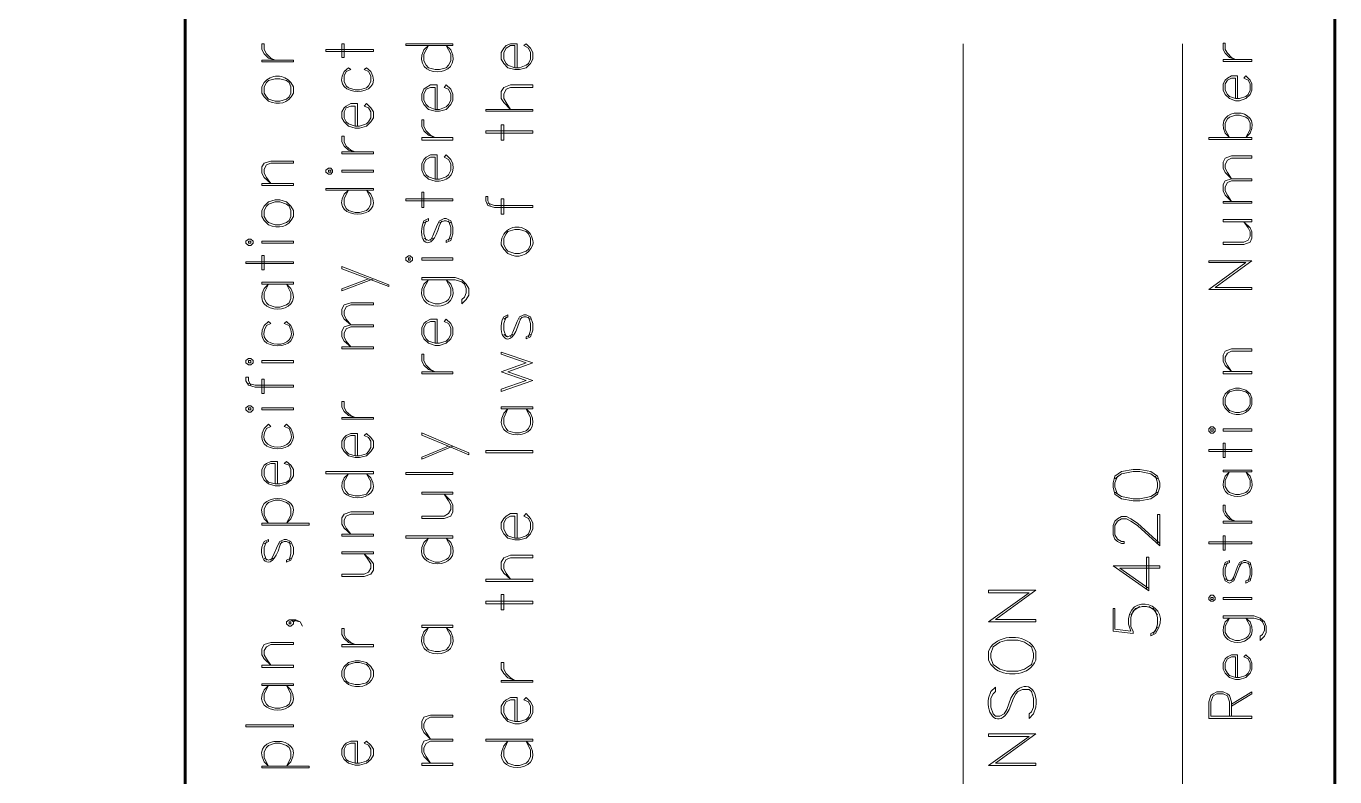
# Model space of a CAD drawing. Header units: inches. Extents: x 5 to 516, y -193 to 129.
# Drawn here: x 287.01 to 296.12, y 70.68 to 75.91 of the extents above; entities that cross this region are included whole.
import ezdxf

# ---------------------------------------------------------------- set-up
doc = ezdxf.new("R2010")
doc.units = ezdxf.units.IN
doc.header["$MEASUREMENT"] = 0
doc.layers.add('PDF2_Geometry', color=7, linetype='Continuous')

msp = doc.modelspace()

# ---------------------------------------------------------------- linework, layer by layer
at = {"layer": 'PDF2_Geometry', "lineweight": 60}
for points in [[(296.1186862, 5.4634085), (296.1186862, 95.4634157), (161.1186754, 95.4634157), (161.1186754, 5.4634085)], [(288.1186855, 95.4634157), (288.1186855, 5.4634085)]]:
    msp.add_lwpolyline(points, dxfattribs=at)
at = {"layer": 'PDF2_Geometry', "lineweight": 15}
for points in [[(288.6520188, 75.7834193), (288.6686855, 75.7834193), (288.6686855, 75.7434193), (288.6853522, 75.7134193), (288.7153522, 75.6834193), (288.7453522, 75.6700859), (288.6986855, 75.6834193), (288.6686855, 75.7134193), (288.6520188, 75.7434193)], [(289.225352, 75.7834152), (289.225352, 75.6867485), (289.2086854, 75.6867485), (289.2086854, 75.7834152)], [(289.9820192, 75.7834152), (289.6553525, 75.7834152), (289.6553525, 75.7700819), (289.9820192, 75.7700819)], [(295.3420196, 75.7867491), (295.3553529, 75.7867491), (295.3553529, 75.7434158), (295.3720196, 75.7167491), (295.3986862, 75.6867491), (295.4286862, 75.6734158), (295.3853529, 75.6867491), (295.3553529, 75.7167491), (295.3420196, 75.7434158)], [(288.8720184, 75.6700865), (288.6520184, 75.6700865), (288.6520184, 75.6567532), (288.8720184, 75.6567532)], [(289.4286856, 75.7434168), (289.0986856, 75.7434168), (289.0986856, 75.7300835), (289.4286856, 75.7300835)], [(295.5420197, 75.6734163), (295.3420197, 75.6734163), (295.3420197, 75.660083), (295.5420197, 75.660083)], [(288.6686852, 75.4400851), (288.6853519, 75.4134184), (288.6986852, 75.3967518), (288.7453519, 75.3834184), (288.7786853, 75.3834184), (288.8253519, 75.3967518), (288.8420186, 75.4134184), (288.8553519, 75.4400851), (288.8553519, 75.4834185), (288.8420186, 75.5134185), (288.8253519, 75.5267518), (288.7786853, 75.5400851), (288.7453519, 75.5400851), (288.6986852, 75.5267518), (288.6853519, 75.5134185), (288.6686852, 75.4834185)], [(290.5386852, 75.4967496), (290.5386852, 75.4800829), (290.3820185, 75.4800829), (290.3520185, 75.4667496), (290.3353518, 75.4334163), (290.3353518, 75.4034163), (290.3520185, 75.3734163), (290.3820185, 75.3267496), (290.3353518, 75.3734163), (290.3186852, 75.4034163), (290.3186852, 75.4500829), (290.3353518, 75.4800829), (290.3820185, 75.4967496)], [(290.5386853, 75.3267501), (290.2120186, 75.3267501), (290.2120186, 75.3134168), (290.5386853, 75.3134168)], [(289.7653519, 75.2534141), (289.7786852, 75.2534141), (289.7786852, 75.2067474), (289.7953519, 75.1767474), (289.8253519, 75.1467474), (289.8586852, 75.1300807), (289.8120186, 75.1467474), (289.7786852, 75.1767474), (289.7653519, 75.2067474)], [(290.3353519, 75.2200848), (290.3353519, 75.1134182), (290.3186852, 75.1134182), (290.3186852, 75.2200848)], [(289.2086858, 75.1400848), (289.2253525, 75.1400848), (289.2253525, 75.1000848), (289.2386858, 75.0700848), (289.2720191, 75.0434181), (289.3020191, 75.0300848), (289.2553525, 75.0434181), (289.2253525, 75.0700848), (289.2086858, 75.1000848)], [(289.982019, 75.1300848), (289.7653523, 75.1300848), (289.7653523, 75.1134182), (289.982019, 75.1134182)], [(290.5386853, 75.1767496), (290.2120186, 75.1767496), (290.2120186, 75.1600829), (290.5386853, 75.1600829)], [(295.5420195, 75.1300813), (295.2420195, 75.1300813), (295.2420195, 75.116748), (295.5420195, 75.116748)], [(288.8720184, 74.9667469), (288.8720184, 74.9534135), (288.7153517, 74.9534135), (288.6853517, 74.9400802), (288.668685, 74.9100802), (288.668685, 74.8834135), (288.6853517, 74.8534135), (288.7153517, 74.8100802), (288.668685, 74.8534135), (288.6520184, 74.8834135), (288.6520184, 74.9267469), (288.668685, 74.9534135), (288.7153517, 74.9667469)], [(289.4286854, 75.0300854), (289.2086854, 75.0300854), (289.2086854, 75.016752), (289.4286854, 75.016752)], [(295.5420191, 75.003419), (295.5420191, 74.9867523), (295.3986857, 74.9867523), (295.3720191, 74.973419), (295.3553524, 74.943419), (295.3553524, 74.9167523), (295.3720191, 74.8867523), (295.3986857, 74.8434189), (295.3553524, 74.8867523), (295.3420191, 74.9167523), (295.3420191, 74.9600856), (295.3553524, 74.9867523), (295.3986857, 75.003419)], [(289.0986856, 74.8900837), (289.1153523, 74.8767504), (289.1320189, 74.8767504), (289.1453523, 74.8900837), (289.1453523, 74.903417), (289.1320189, 74.9167504), (289.1153523, 74.9167504), (289.0986856, 74.903417)], [(289.1153524, 74.903417), (289.1153524, 74.8900837), (289.1320191, 74.8900837), (289.1320191, 74.903417)], [(289.4286854, 74.903417), (289.2086854, 74.903417), (289.2086854, 74.8900837), (289.4286854, 74.8900837)], [(288.8720184, 74.8100807), (288.6520184, 74.8100807), (288.6520184, 74.7967474), (288.8720184, 74.7967474)], [(289.4286856, 74.7767487), (289.0986856, 74.7767487), (289.0986856, 74.7634154), (289.4286856, 74.7634154)], [(295.5420191, 74.8434151), (295.5420191, 74.8300818), (295.3986857, 74.8300818), (295.3720191, 74.8167485), (295.3553524, 74.7867485), (295.3553524, 74.7600818), (295.3720191, 74.7300818), (295.3986857, 74.6867485), (295.3553524, 74.7300818), (295.3420191, 74.7600818), (295.3420191, 74.8034151), (295.3553524, 74.8300818), (295.3986857, 74.8434151)], [(288.6686852, 74.5800861), (288.6853519, 74.5534195), (288.6986852, 74.5400861), (288.7453519, 74.5234195), (288.7786853, 74.5234195), (288.8253519, 74.5400861), (288.8420186, 74.5534195), (288.8553519, 74.5800861), (288.8553519, 74.6234195), (288.8420186, 74.6534195), (288.8253519, 74.6667528), (288.7786853, 74.6834195), (288.7453519, 74.6834195), (288.6986852, 74.6667528), (288.6853519, 74.6534195), (288.6686852, 74.6234195)], [(289.9820192, 74.7034184), (289.6553525, 74.7034184), (289.6553525, 74.6900851), (289.9820192, 74.6900851)], [(289.7786856, 74.7500802), (289.7786856, 74.6434135), (289.7653523, 74.6434135), (289.7653523, 74.7500802)], [(290.3353519, 74.7034154), (290.3353519, 74.5967487), (290.3186852, 74.5967487), (290.3186852, 74.7034154)], [(295.5420197, 74.686749), (295.3420197, 74.686749), (295.3420197, 74.6734157), (295.5420197, 74.6734157)], [(290.335352, 74.3834173), (290.3520187, 74.3534173), (290.365352, 74.3400839), (290.4120187, 74.3234173), (290.4453521, 74.3234173), (290.4920187, 74.3400839), (290.5086854, 74.3534173), (290.5220187, 74.3834173), (290.5220187, 74.4300839), (290.5086854, 74.460084), (290.4920187, 74.4767506), (290.4453521, 74.490084), (290.4120187, 74.490084), (290.365352, 74.4767506), (290.3520187, 74.460084), (290.335352, 74.4300839)], [(295.5420197, 74.5600842), (295.3420197, 74.5600842), (295.3420197, 74.5434176), (295.5420197, 74.5434176)], [(295.485353, 74.5434205), (295.515353, 74.5034205), (295.5286864, 74.4734205), (295.5286864, 74.4434205), (295.515353, 74.4167539), (295.485353, 74.4034205), (295.3420197, 74.4034205), (295.3420197, 74.3867539), (295.485353, 74.3867539), (295.5286864, 74.4034205), (295.5420197, 74.4300872), (295.5420197, 74.4734205), (295.5286864, 74.5034205)], [(288.5420186, 74.3967501), (288.5586853, 74.3800834), (288.575352, 74.3800834), (288.5920186, 74.3967501), (288.5920186, 74.4100834), (288.575352, 74.4234167), (288.5586853, 74.4234167), (288.5420186, 74.4100834)], [(288.5586855, 74.4100834), (288.5586855, 74.3967501), (288.5753521, 74.3967501), (288.5753521, 74.4100834)], [(288.8720184, 74.4100834), (288.6520184, 74.4100834), (288.6520184, 74.3967501), (288.8720184, 74.3967501)], [(288.6686851, 74.3100842), (288.6686851, 74.2100842), (288.6520184, 74.2100842), (288.6520184, 74.3100842)], [(289.6553525, 74.2767482), (289.6720192, 74.2634148), (289.6853525, 74.2634148), (289.7020192, 74.2767482), (289.7020192, 74.2934148), (289.6853525, 74.3067482), (289.6720192, 74.3067482), (289.6553525, 74.2934148)], [(288.8720187, 74.2667525), (288.5420186, 74.2667525), (288.5420186, 74.2534192), (288.8720187, 74.2534192)], [(289.535352, 74.09342), (289.535352, 74.1067533), (289.4286854, 74.1467533), (289.2086854, 74.23342), (289.2086854, 74.2167533), (289.395352, 74.1467533)], [(289.6720185, 74.2934148), (289.6720185, 74.2767482), (289.6853519, 74.2767482), (289.6853519, 74.2934148)], [(289.982019, 74.2934148), (289.7653523, 74.2934148), (289.7653523, 74.2767482), (289.982019, 74.2767482)], [(288.8720184, 74.1234148), (288.6520184, 74.1234148), (288.6520184, 74.1100815), (288.8720184, 74.1100815)], [(290.0453523, 73.9734197), (290.0753523, 74.0034197), (290.092019, 74.0334197), (290.092019, 74.0800864), (290.0753523, 74.1100864), (290.0453523, 74.1400864), (289.9986857, 74.156753), (289.7653523, 74.156753), (289.7653523, 74.1400864), (289.9986857, 74.1400864), (290.0453523, 74.126753), (290.062019, 74.1100864), (290.0753523, 74.0800864), (290.0753523, 74.0500864), (290.062019, 74.0200864), (290.0453523, 74.0034197)], [(289.4286853, 73.9800828), (289.4286853, 73.9667495), (289.2720187, 73.9667495), (289.2386853, 73.9534162), (289.225352, 73.9234162), (289.225352, 73.8967495), (289.2386853, 73.8667495), (289.2720187, 73.8267495), (289.225352, 73.8667495), (289.2086853, 73.8967495), (289.2086853, 73.9367495), (289.225352, 73.9667495), (289.2720187, 73.9800828)], [(289.4286853, 73.8267489), (289.4286853, 73.8134156), (289.2720187, 73.8134156), (289.2386853, 73.8000823), (289.225352, 73.7700823), (289.225352, 73.7434156), (289.2386853, 73.7134156), (289.2720187, 73.6734156), (289.225352, 73.7134156), (289.2086853, 73.7434156), (289.2086853, 73.7834156), (289.225352, 73.8134156), (289.2720187, 73.8267489)], [(289.4286854, 73.6734161), (289.2086854, 73.6734161), (289.2086854, 73.6600828), (289.4286854, 73.6600828)], [(288.5420186, 73.5634167), (288.5586853, 73.5500833), (288.575352, 73.5500833), (288.5920186, 73.5634167), (288.5920186, 73.5800833), (288.575352, 73.5934167), (288.5586853, 73.5934167), (288.5420186, 73.5800833)], [(288.5586855, 73.5800833), (288.5586855, 73.5634167), (288.5753521, 73.5634167), (288.5753521, 73.5800833)], [(288.8720184, 73.5800833), (288.6520184, 73.5800833), (288.6520184, 73.5634167), (288.8720184, 73.5634167)], [(289.7653519, 73.6234159), (289.7786852, 73.6234159), (289.7786852, 73.5767492), (289.7953519, 73.5467492), (289.8253519, 73.5167492), (289.8586852, 73.5000825), (289.8120186, 73.5167492), (289.7786852, 73.5467492), (289.7653519, 73.5767492)], [(295.5420191, 73.6600858), (295.5420191, 73.6434191), (295.3986857, 73.6434191), (295.3720191, 73.6300858), (295.3553524, 73.6034191), (295.3553524, 73.5734191), (295.3720191, 73.5434191), (295.3986857, 73.5034191), (295.3553524, 73.5434191), (295.3420191, 73.5734191), (295.3420191, 73.6167524), (295.3553524, 73.6434191), (295.3986857, 73.6600858)], [(289.982019, 73.5000831), (289.7653523, 73.5000831), (289.7653523, 73.4867497), (289.982019, 73.4867497)], [(295.5420197, 73.5034164), (295.3420197, 73.5034164), (295.3420197, 73.4867497), (295.5420197, 73.4867497)], [(288.6686851, 73.4500852), (288.6686851, 73.3500852), (288.6520184, 73.3500852), (288.6520184, 73.4500852)], [(295.3553525, 73.2734183), (295.3720191, 73.2467516), (295.3853525, 73.2300849), (295.4286858, 73.2167516), (295.4553525, 73.2167516), (295.4986858, 73.2300849), (295.5153525, 73.2467516), (295.5286858, 73.2734183), (295.5286858, 73.3167516), (295.5153525, 73.3467516), (295.4986858, 73.3600849), (295.4553525, 73.3734183), (295.4286858, 73.3734183), (295.3853525, 73.3600849), (295.3720191, 73.3467516), (295.3553525, 73.3167516)], [(288.5420186, 73.2367497), (288.5586853, 73.220083), (288.575352, 73.220083), (288.5920186, 73.2367497), (288.5920186, 73.250083), (288.575352, 73.2634164), (288.5586853, 73.2634164), (288.5420186, 73.250083)], [(288.5586855, 73.250083), (288.5586855, 73.2367497), (288.5753521, 73.2367497), (288.5753521, 73.250083)], [(288.8720184, 73.250083), (288.6520184, 73.250083), (288.6520184, 73.2367497), (288.8720184, 73.2367497)], [(289.2086858, 73.2934185), (289.2253525, 73.2934185), (289.2253525, 73.2534185), (289.2386858, 73.2234185), (289.2720191, 73.1967519), (289.3020191, 73.1834185), (289.2553525, 73.1967519), (289.2253525, 73.2234185), (289.2086858, 73.2534185)], [(290.5386852, 73.2567494), (290.3186852, 73.2567494), (290.3186852, 73.2434161), (290.5386852, 73.2434161)], [(289.4286854, 73.1834191), (289.2086854, 73.1834191), (289.2086854, 73.1700857), (289.4286854, 73.1700857)], [(290.092019, 72.9234161), (290.092019, 72.9367494), (289.982019, 72.9834161), (289.7653523, 73.0767494), (289.7653523, 73.0600828), (289.952019, 72.9834161)], [(295.2420195, 73.0867524), (295.2553528, 73.0734191), (295.2720195, 73.0734191), (295.2853528, 73.0867524), (295.2853528, 73.1034191), (295.2720195, 73.1167524), (295.2553528, 73.1167524), (295.2420195, 73.1034191)], [(295.2553523, 73.1034191), (295.2553523, 73.0867524), (295.272019, 73.0867524), (295.272019, 73.1034191)], [(295.5420197, 73.1034191), (295.3420197, 73.1034191), (295.3420197, 73.0867524), (295.5420197, 73.0867524)], [(290.5386853, 72.953415), (290.2120186, 72.953415), (290.2120186, 72.9367483), (290.5386853, 72.9367483)], [(295.5420195, 72.9600846), (295.2420195, 72.9600846), (295.2420195, 72.9467513), (295.5420195, 72.9467513)], [(295.355353, 73.0034164), (295.355353, 72.9034163), (295.3420197, 72.9034163), (295.3420197, 73.0034164)], [(289.4286856, 72.8067543), (289.0986856, 72.8067543), (289.0986856, 72.7900876), (289.4286856, 72.7900876)], [(289.9820192, 72.8000844), (289.6553525, 72.8000844), (289.6553525, 72.786751), (289.9820192, 72.786751)], [(294.5753528, 72.6967513), (294.5886861, 72.6500846), (294.6353528, 72.6167513), (294.7153528, 72.603418), (294.7620195, 72.603418), (294.8386861, 72.6167513), (294.8853528, 72.6500846), (294.9020195, 72.6967513), (294.9020195, 72.7267513), (294.8853528, 72.773418), (294.8386861, 72.8067513), (294.7620195, 72.8200846), (294.7153528, 72.8200846), (294.6353528, 72.8067513), (294.5886861, 72.773418), (294.5753528, 72.7267513)], [(295.5420197, 72.8167537), (295.3420197, 72.8167537), (295.3420197, 72.8034204), (295.5420197, 72.8034204)], [(289.982019, 72.6634199), (289.7653523, 72.6634199), (289.7653523, 72.6500865), (289.982019, 72.6500865)], [(289.922019, 72.6500833), (289.952019, 72.6034166), (289.9686857, 72.5734166), (289.9686857, 72.5434166), (289.952019, 72.5134166), (289.922019, 72.4967499), (289.7653523, 72.4967499), (289.7653523, 72.4800833), (289.922019, 72.4800833), (289.9686857, 72.4967499), (289.982019, 72.5267499), (289.982019, 72.5734166), (289.9686857, 72.6034166)], [(289.4286853, 72.526751), (289.4286853, 72.5100843), (289.2720187, 72.5100843), (289.2386853, 72.496751), (289.225352, 72.4700843), (289.225352, 72.4400843), (289.2386853, 72.4134177), (289.2720187, 72.3700843), (289.225352, 72.4134177), (289.2086853, 72.4400843), (289.2086853, 72.4834177), (289.225352, 72.5100843), (289.2720187, 72.526751)], [(295.3420196, 72.5734174), (295.3553529, 72.5734174), (295.3553529, 72.5300841), (295.3720196, 72.5034174), (295.3986862, 72.4734174), (295.4286862, 72.4600841), (295.3853529, 72.4734174), (295.3553529, 72.5034174), (295.3420196, 72.5300841)], [(288.9820184, 72.4467518), (288.6520184, 72.4467518), (288.6520184, 72.4334185), (288.9820184, 72.4334185)], [(295.5420197, 72.4600846), (295.3420197, 72.4600846), (295.3420197, 72.4467513), (295.5420197, 72.4467513)], [(289.4286854, 72.3700849), (289.2086854, 72.3700849), (289.2086854, 72.3567515), (289.4286854, 72.3567515)], [(289.9820192, 72.3600854), (289.6553525, 72.3600854), (289.6553525, 72.3434187), (289.9820192, 72.3434187)], [(295.5420195, 72.3167537), (295.2420195, 72.3167537), (295.2420195, 72.3034204), (295.5420195, 72.3034204)], [(295.355353, 72.3600854), (295.355353, 72.2600854), (295.3420197, 72.2600854), (295.3420197, 72.3600854)], [(289.4286854, 72.2467532), (289.2086854, 72.2467532), (289.2086854, 72.2334198), (289.4286854, 72.2334198)], [(289.365352, 72.233416), (289.395352, 72.1900827), (289.4120187, 72.163416), (289.4120187, 72.133416), (289.395352, 72.1067493), (289.365352, 72.093416), (289.2086854, 72.093416), (289.2086854, 72.0767493), (289.365352, 72.0767493), (289.4120187, 72.093416), (289.4286854, 72.1200827), (289.4286854, 72.163416), (289.4120187, 72.1900827)], [(290.5386852, 72.2234168), (290.5386852, 72.2067502), (290.3820185, 72.2067502), (290.3520185, 72.1934168), (290.3353518, 72.1634168), (290.3353518, 72.1300835), (290.3520185, 72.1000835), (290.3820185, 72.0567502), (290.3353518, 72.1000835), (290.3186852, 72.1300835), (290.3186852, 72.1767502), (290.3353518, 72.2067502), (290.3820185, 72.2234168)], [(290.5386853, 72.0567542), (290.2120186, 72.0567542), (290.2120186, 72.0400876), (290.5386853, 72.0400876)], [(290.3353519, 71.9500854), (290.3353519, 71.8434187), (290.3186852, 71.8434187), (290.3186852, 71.9500854)], [(295.2420195, 71.9167491), (295.2553528, 71.9034157), (295.2720195, 71.9034157), (295.2853528, 71.9167491), (295.2853528, 71.9300824), (295.2720195, 71.9467491), (295.2553528, 71.9467491), (295.2420195, 71.9300824)], [(290.5386853, 71.9034203), (290.2120186, 71.9034203), (290.2120186, 71.8867537), (290.5386853, 71.8867537)], [(295.2553523, 71.9300824), (295.2553523, 71.9167491), (295.272019, 71.9167491), (295.272019, 71.9300824)], [(295.5420197, 71.9300824), (295.3420197, 71.9300824), (295.3420197, 71.9167491), (295.5420197, 71.9167491)], [(288.8420192, 71.7600859), (288.8420192, 71.7467526), (288.8553525, 71.7467526), (288.8553525, 71.7600859)], [(295.5986864, 71.630087), (295.6286864, 71.660087), (295.6420197, 71.6867537), (295.6420197, 71.730087), (295.6286864, 71.760087), (295.5986864, 71.7867537), (295.555353, 71.8034203), (295.3420197, 71.8034203), (295.3420197, 71.7867537), (295.555353, 71.7867537), (295.5986864, 71.7734203), (295.615353, 71.760087), (295.6286864, 71.730087), (295.6286864, 71.7034203), (295.615353, 71.6734203), (295.5986864, 71.660087)], [(289.2086858, 71.7134149), (289.2253525, 71.7134149), (289.2253525, 71.6734149), (289.2386858, 71.6434149), (289.2720191, 71.6167482), (289.3020191, 71.6034149), (289.2553525, 71.6167482), (289.2253525, 71.6434149), (289.2086858, 71.6734149)], [(289.982019, 71.7367537), (289.7653523, 71.7367537), (289.7653523, 71.720087), (289.982019, 71.720087)], [(288.8720184, 71.6167507), (288.8720184, 71.6034173), (288.7153517, 71.6034173), (288.6853517, 71.5867507), (288.668685, 71.560084), (288.668685, 71.530084), (288.6853517, 71.5034173), (288.7153517, 71.460084), (288.668685, 71.5034173), (288.6520184, 71.530084), (288.6520184, 71.5734173), (288.668685, 71.6034173), (288.7153517, 71.6167507)], [(289.4286854, 71.603419), (289.2086854, 71.603419), (289.2086854, 71.5867523), (289.4286854, 71.5867523)], [(293.7253526, 71.5100853), (293.7420192, 71.4634187), (293.7886859, 71.4300853), (293.8353526, 71.416752), (293.9120192, 71.416752), (293.9586859, 71.4300853), (294.0086859, 71.4634187), (294.0220192, 71.5100853), (294.0220192, 71.5400853), (294.0086859, 71.586752), (293.9586859, 71.6200854), (293.9120192, 71.6334187), (293.8353526, 71.6334187), (293.7886859, 71.6200854), (293.7420192, 71.586752), (293.7253526, 71.5400853)], [(288.8720184, 71.4600813), (288.6520184, 71.4600813), (288.6520184, 71.4434146), (288.8720184, 71.4434146)], [(289.2253522, 71.3800804), (289.2386855, 71.3500804), (289.2553522, 71.3367471), (289.3020189, 71.3234138), (289.3320189, 71.3234138), (289.3820189, 71.3367471), (289.3953522, 71.3500804), (289.4120189, 71.3800804), (289.4120189, 71.4200805), (289.3953522, 71.4500805), (289.3820189, 71.4634138), (289.3320189, 71.4767471), (289.3020189, 71.4767471), (289.2553522, 71.4634138), (289.2386855, 71.4500805), (289.2253522, 71.4200805)], [(290.3186856, 71.4767482), (290.3353523, 71.4767482), (290.3353523, 71.4300815), (290.352019, 71.4000815), (290.382019, 71.3700815), (290.412019, 71.3534149), (290.3653523, 71.3700815), (290.3353523, 71.4000815), (290.3186856, 71.4300815)], [(288.8720184, 71.3300864), (288.6520184, 71.3300864), (288.6520184, 71.3167531), (288.8720184, 71.3167531)], [(290.5386852, 71.3534154), (290.3186852, 71.3534154), (290.3186852, 71.3400821), (290.5386852, 71.3400821)], [(288.8720187, 71.0434178), (288.5420186, 71.0434178), (288.5420186, 71.0300845), (288.8720187, 71.0300845)], [(289.9820191, 71.1100812), (289.9820191, 71.0967479), (289.8253524, 71.0967479), (289.7953524, 71.0800812), (289.7786857, 71.0500812), (289.7786857, 71.0200812), (289.7953524, 70.9900812), (289.8253524, 70.9434146), (289.7786857, 70.9900812), (289.7653524, 71.0200812), (289.7653524, 71.0667479), (289.7786857, 71.0967479), (289.8253524, 71.1100812)], [(289.9820191, 70.9434146), (289.9820191, 70.9300812), (289.8253524, 70.9300812), (289.7953524, 70.9134146), (289.7786857, 70.8834146), (289.7786857, 70.8534146), (289.7953524, 70.8234146), (289.8253524, 70.7767479), (289.7786857, 70.8234146), (289.7653524, 70.8534146), (289.7653524, 70.8967479), (289.7786857, 70.9300812), (289.8253524, 70.9434146)], [(290.5386853, 70.9434151), (290.2120186, 70.9434151), (290.2120186, 70.9300818), (290.5386853, 70.9300818)], [(288.9820184, 70.7567492), (288.6520184, 70.7567492), (288.6520184, 70.7434159), (288.9820184, 70.7434159)], [(289.982019, 70.776752), (289.7653523, 70.776752), (289.7653523, 70.7600853), (289.982019, 70.7600853)]]:
    msp.add_lwpolyline(points, close=True, dxfattribs=at)
for points in [[(289.9686855, 75.7400819), (289.9353521, 75.7700819), (289.9686855, 75.7100819), (289.9686855, 75.6634152), (289.9520188, 75.6334152), (289.9353521, 75.6167485), (289.8886854, 75.6034152), (289.8586854, 75.6034152), (289.8120188, 75.6167485), (289.7953521, 75.6334152), (289.7786854, 75.6634152), (289.7786854, 75.7100819), (289.8120188, 75.7700819), (289.7786854, 75.7400819)], [(290.4286858, 75.616748), (290.4286858, 75.7834147), (290.3820192, 75.7834147), (290.3520192, 75.7700813), (290.3353525, 75.7534147), (290.3186858, 75.7234147), (290.3186858, 75.676748), (290.3353525, 75.646748), (290.3653525, 75.616748), (290.4120192, 75.6034147), (290.4453525, 75.6034147), (290.4920192, 75.616748), (290.5220192, 75.646748), (290.5386858, 75.676748), (290.5386858, 75.7234147), (290.5220192, 75.7534147), (290.4920192, 75.7834147)], [(290.412019, 75.616748), (290.412019, 75.7700813), (290.382019, 75.7700813), (290.352019, 75.7534147), (290.3353523, 75.7234147), (290.3353523, 75.676748), (290.352019, 75.646748), (290.3653523, 75.6334147), (290.412019, 75.616748), (290.4453523, 75.616748), (290.492019, 75.6334147), (290.5086857, 75.646748), (290.522019, 75.676748), (290.522019, 75.7234147), (290.5086857, 75.7534147), (290.4753523, 75.7700813), (290.492019, 75.7834147)], [(293.5320194, 64.3967493), (293.5320194, 75.7834172)], [(295.058686, 64.443414), (295.058686, 75.7834147)], [(289.4120185, 75.5900813), (289.3820185, 75.616748), (289.3653518, 75.6034147), (289.3953518, 75.5900813), (289.4120185, 75.5600813), (289.4120185, 75.5200813), (289.3953518, 75.4900813), (289.3820185, 75.476748), (289.3320185, 75.4634147), (289.3020185, 75.4634147), (289.2553518, 75.476748), (289.2386852, 75.4900813), (289.2253518, 75.5200813), (289.2253518, 75.5600813), (289.2386852, 75.5900813), (289.2720185, 75.6034147), (289.2553518, 75.616748), (289.2253518, 75.5900813)], [(289.8720189, 75.3267496), (289.8720189, 75.4967496), (289.8253522, 75.4967496), (289.7953522, 75.4800829), (289.7786855, 75.4667496), (289.7653522, 75.4334163), (289.7653522, 75.3900829), (289.7786855, 75.3600829), (289.8120189, 75.3267496), (289.8586855, 75.3134163), (289.8886855, 75.3134163), (289.9353522, 75.3267496), (289.9686856, 75.3600829), (289.9820189, 75.3900829), (289.9820189, 75.4334163), (289.9686856, 75.4667496), (289.9353522, 75.4967496)], [(289.8586852, 75.3267496), (289.8586852, 75.4800829), (289.8253519, 75.4800829), (289.7953519, 75.4667496), (289.7786852, 75.4334163), (289.7786852, 75.3900829), (289.7953519, 75.3600829), (289.8120186, 75.3434163), (289.8586852, 75.3267496), (289.8886852, 75.3267496), (289.9353519, 75.3434163), (289.9520186, 75.3600829), (289.9686852, 75.3900829), (289.9686852, 75.4334163), (289.9520186, 75.4667496), (289.9220186, 75.4800829), (289.9353519, 75.4967496)], [(295.442019, 75.4034165), (295.442019, 75.5600832), (295.3986857, 75.5600832), (295.372019, 75.5434166), (295.3553523, 75.5300832), (295.342019, 75.5034166), (295.342019, 75.4600832), (295.3553523, 75.4300832), (295.3853523, 75.4034165), (295.4286857, 75.3867499), (295.4553524, 75.3867499), (295.4986857, 75.4034165), (295.5286857, 75.4300832), (295.542019, 75.4600832), (295.542019, 75.5034166), (295.5286857, 75.5300832), (295.4986857, 75.5600832)], [(295.4286862, 75.4034165), (295.4286862, 75.5434166), (295.3986862, 75.5434166), (295.3720196, 75.5300832), (295.3553529, 75.5034166), (295.3553529, 75.4600832), (295.3720196, 75.4300832), (295.3853529, 75.4167499), (295.4286862, 75.4034165), (295.4553529, 75.4034165), (295.4986862, 75.4167499), (295.5153529, 75.4300832), (295.5286862, 75.4600832), (295.5286862, 75.5034166), (295.5153529, 75.5300832), (295.4853529, 75.5434166), (295.4986862, 75.5600832)], [(289.3186851, 75.2100843), (289.3186851, 75.366751), (289.2720185, 75.366751), (289.2386851, 75.3500843), (289.2253518, 75.336751), (289.2086851, 75.3100843), (289.2086851, 75.266751), (289.2253518, 75.2400843), (289.2553518, 75.2100843), (289.3020185, 75.1967509), (289.3320185, 75.1967509), (289.3820185, 75.2100843), (289.4120185, 75.2400843), (289.4286851, 75.266751), (289.4286851, 75.3100843), (289.4120185, 75.336751), (289.3820185, 75.366751)], [(289.3020191, 75.2100843), (289.3020191, 75.3500843), (289.2720191, 75.3500843), (289.2386858, 75.336751), (289.2253525, 75.3100843), (289.2253525, 75.266751), (289.2386858, 75.2400843), (289.2553525, 75.226751), (289.3020191, 75.2100843), (289.3320191, 75.2100843), (289.3820191, 75.226751), (289.3953525, 75.2400843), (289.4120191, 75.266751), (289.4120191, 75.3100843), (289.3953525, 75.336751), (289.3653525, 75.3500843), (289.3820191, 75.366751)], [(295.5286863, 75.1600808), (295.4986863, 75.1300807), (295.5286863, 75.1867474), (295.5286863, 75.2300808), (295.515353, 75.2600808), (295.4986863, 75.2734141), (295.455353, 75.2867474), (295.4286863, 75.2867474), (295.385353, 75.2734141), (295.3720196, 75.2600808), (295.355353, 75.2300808), (295.355353, 75.1867474), (295.385353, 75.1300807), (295.355353, 75.1600808)], [(289.8720189, 74.8400824), (289.8720189, 75.0100824), (289.8253522, 75.0100824), (289.7953522, 74.9934157), (289.7786855, 74.976749), (289.7653522, 74.946749), (289.7653522, 74.9034157), (289.7786855, 74.8700824), (289.8120189, 74.8400824), (289.8586855, 74.826749)], [(289.8586852, 74.8400824), (289.8586852, 74.9934157), (289.8253519, 74.9934157), (289.7953519, 74.976749), (289.7786852, 74.946749), (289.7786852, 74.9034157), (289.7953519, 74.8700824), (289.8120186, 74.856749), (289.8586852, 74.8400824), (289.8886852, 74.8400824), (289.9353519, 74.856749), (289.9520186, 74.8700824), (289.9686852, 74.9034157), (289.9686852, 74.946749), (289.9520186, 74.976749), (289.9220186, 74.9934157), (289.9353519, 75.0100824)], [(289.9820189, 74.946749), (289.9686856, 74.976749), (289.9353522, 75.0100824)], [(289.4120185, 74.7367487), (289.3820185, 74.7634154), (289.4120185, 74.7067487), (289.4120185, 74.6667487), (289.3953518, 74.6367487), (289.3820185, 74.6234154), (289.3320185, 74.6100821), (289.3020185, 74.6100821), (289.2553518, 74.6234154), (289.2386852, 74.6367487), (289.2253518, 74.6667487), (289.2253518, 74.7067487), (289.2553518, 74.7634154), (289.2253518, 74.7367487)], [(288.8720184, 74.5800861), (288.8720184, 74.6234195), (288.8553518, 74.6534195), (288.8253518, 74.6834195), (288.7786851, 74.6967528), (288.7453517, 74.6967528), (288.6986851, 74.6834195), (288.6686851, 74.6534195), (288.6520184, 74.6234195), (288.6520184, 74.5800861), (288.6686851, 74.5534195), (288.6986851, 74.5234195)], [(290.2420186, 74.6567539), (290.225352, 74.6900872), (290.225352, 74.7200872), (290.2120186, 74.7200872), (290.2120186, 74.6900872), (290.225352, 74.6567539), (290.2720186, 74.6434206), (290.5386853, 74.6434206), (290.5386853, 74.6567539)], [(290.2253523, 74.6734157), (290.2720189, 74.656749), (290.5386856, 74.656749)], [(289.7953519, 74.550084), (289.7786853, 74.5067506), (289.7786853, 74.460084), (289.7953519, 74.4134173)], [(289.7786854, 74.5367533), (289.8120188, 74.5500867), (289.8120188, 74.5667533), (289.7786854, 74.5500867)], [(289.8253524, 74.4134195), (289.8420191, 74.4467528), (289.8720191, 74.5200861), (289.8886857, 74.5500861), (289.9220191, 74.5667528), (289.9353524, 74.5667528), (289.9686858, 74.5500861), (289.9820191, 74.5067528), (289.9820191, 74.4600861), (289.9686858, 74.4134195), (289.9353524, 74.4000861)], [(289.8886854, 74.5200867), (289.9053521, 74.5500867)], [(289.8886857, 74.5367512), (289.9220191, 74.5500845), (289.9353524, 74.5500845), (289.9686857, 74.5367512)], [(289.952019, 74.550084), (289.9686857, 74.5067506), (289.9686857, 74.460084), (289.952019, 74.4134173)], [(289.7786859, 74.4300821), (289.8120193, 74.4134154), (289.8420193, 74.4300821)], [(289.9686859, 74.4300821), (289.9353525, 74.4134154), (289.9353525, 74.400082)], [(295.5420195, 74.2734197), (295.2420195, 74.2734197), (295.2420195, 74.2600864), (295.4986862, 74.2600864), (295.2420195, 74.0734197), (295.5420195, 74.0734197)], [(295.5420195, 74.2734192), (295.2853528, 74.0867525), (295.5420195, 74.0867525), (295.5420195, 74.0734192)], [(289.4286857, 74.1467501), (289.2086857, 74.0634167), (289.2086857, 74.07675), (289.3953524, 74.1467501)], [(289.9686855, 74.1100837), (289.9353521, 74.1400837), (289.9686855, 74.0800836), (289.9686855, 74.033417), (289.9520188, 74.003417), (289.9353521, 73.9900836), (289.8886854, 73.973417), (289.8586854, 73.973417), (289.8120188, 73.9900836), (289.7953521, 74.003417), (289.7786854, 74.033417), (289.7786854, 74.0800836), (289.8120188, 74.1400837), (289.7786854, 74.1100837)], [(288.8553524, 74.0800815), (288.8253524, 74.1100815), (288.8553524, 74.0500815), (288.8553524, 74.0100815), (288.8420191, 73.9800815), (288.8253524, 73.9667481), (288.7786857, 73.9500815), (288.7453524, 73.9500815), (288.6986857, 73.9667481), (288.6853524, 73.9800815), (288.6686857, 74.0100815), (288.6686857, 74.0500815), (288.6986857, 74.1100815), (288.6686857, 74.0800815)], [(288.6853524, 73.8234186), (288.7153524, 73.8367519), (288.6986857, 73.8500853), (288.6686857, 73.8234186)], [(288.8553524, 73.8234186), (288.8253524, 73.8500853), (288.8086857, 73.8367519), (288.8420191, 73.8234186)], [(289.8720189, 73.7000812), (289.8720189, 73.8667479), (289.8253522, 73.8667479), (289.7953522, 73.8500812), (289.7786855, 73.8367479), (289.7653522, 73.8067479), (289.7653522, 73.7600812), (289.7786855, 73.7300812), (289.8120189, 73.7000812), (289.8586855, 73.6834145), (289.8886855, 73.6834145), (289.9353522, 73.7000812), (289.9686856, 73.7300812), (289.9820189, 73.7600812), (289.9820189, 73.8067479), (289.9686856, 73.8367479), (289.9353522, 73.8667479)], [(289.8586852, 73.7000812), (289.8586852, 73.8500812), (289.8253519, 73.8500812), (289.7953519, 73.8367479), (289.7786852, 73.8067479), (289.7786852, 73.7600812), (289.7953519, 73.7300812), (289.8120186, 73.7134145), (289.8586852, 73.7000812), (289.8886852, 73.7000812), (289.9353519, 73.7134145), (289.9520186, 73.7300812), (289.9686852, 73.7600812), (289.9686852, 73.8067479), (289.9520186, 73.8367479), (289.9220186, 73.8500812), (289.9353519, 73.8667479)], [(290.3520189, 73.8834172), (290.3353522, 73.8367506), (290.3353522, 73.7900839), (290.3520189, 73.7434172)], [(290.3353525, 73.86675), (290.3653525, 73.8834167), (290.3653525, 73.89675), (290.3353525, 73.8834167)], [(290.3820185, 73.7434161), (290.3986852, 73.7767495), (290.4286852, 73.8500828), (290.4453519, 73.8834162), (290.4753519, 73.8967495), (290.4920185, 73.8967495), (290.5220185, 73.8834162), (290.5386852, 73.8367495), (290.5386852, 73.7900828), (290.5220185, 73.7434161), (290.4920185, 73.7300828)], [(290.4453525, 73.8500834), (290.4620192, 73.8834167)], [(290.4453527, 73.8667479), (290.4753527, 73.8834145), (290.4920193, 73.8834145), (290.5220193, 73.8667479)], [(290.508686, 73.8834172), (290.5220193, 73.8367506), (290.5220193, 73.7900839), (290.508686, 73.7434172)], [(290.335352, 73.7600855), (290.365352, 73.7434189), (290.3986854, 73.7600855)], [(290.5220188, 73.7600855), (290.4920188, 73.7434189), (290.4920188, 73.7300855)], [(290.5386852, 73.5634205), (290.3186852, 73.6367538), (290.3186852, 73.6234205), (290.4920186, 73.5634205)], [(290.3186852, 73.5000825), (290.4920186, 73.5634159)], [(290.5386856, 73.5634183), (290.3653523, 73.500085), (290.5386856, 73.440085), (290.3186856, 73.3634183), (290.3186856, 73.380085), (290.4920189, 73.440085), (290.3186856, 73.500085)], [(288.575352, 73.4067473), (288.5586853, 73.4367473), (288.5586853, 73.4634139), (288.5420186, 73.4634139), (288.5420186, 73.4367473), (288.5586853, 73.4067473), (288.605352, 73.3934139), (288.8720187, 73.3934139), (288.8720187, 73.4067473)], [(288.5586855, 73.4200858), (288.6053521, 73.4067524), (288.8720188, 73.4067524)], [(295.5420197, 73.2734183), (295.5420197, 73.3167516), (295.5286864, 73.3467516), (295.4986864, 73.3734183), (295.455353, 73.3867516), (295.4286864, 73.3867516), (295.385353, 73.3734183), (295.355353, 73.3467516), (295.3420197, 73.3167516), (295.3420197, 73.2734183), (295.355353, 73.2467516), (295.385353, 73.2167516)], [(290.5220192, 73.2134161), (290.4920192, 73.2434161), (290.5220192, 73.1800828), (290.5220192, 73.1367494), (290.5086859, 73.1067494), (290.4920192, 73.0900828), (290.4453525, 73.0767494), (290.4120192, 73.0767494), (290.3653525, 73.0900828), (290.3520192, 73.1067494), (290.3353525, 73.1367494), (290.3353525, 73.1800828), (290.3653525, 73.2434161), (290.3353525, 73.2134161)], [(288.6853524, 73.1067538), (288.7153524, 73.1200871), (288.6986857, 73.1367538), (288.6686857, 73.1067538)], [(288.8553524, 73.1067538), (288.8253524, 73.1367538), (288.8086857, 73.1200871), (288.8420191, 73.1067538)], [(289.3186851, 72.9167491), (289.3186851, 73.0700825), (289.2720185, 73.0700825), (289.2386851, 73.0567491), (289.2253518, 73.0434158), (289.2086851, 73.0167491), (289.2086851, 72.9734158), (289.2253518, 72.9467491), (289.2553518, 72.9167491), (289.3020185, 72.9034158), (289.3320185, 72.9034158), (289.3820185, 72.9167491), (289.4120185, 72.9467491), (289.4286851, 72.9734158), (289.4286851, 73.0167491), (289.4120185, 73.0434158), (289.3820185, 73.0700825)], [(289.3020191, 72.9167491), (289.3020191, 73.0567491), (289.2720191, 73.0567491), (289.2386858, 73.0434158), (289.2253525, 73.0167491), (289.2253525, 72.9734158), (289.2386858, 72.9467491), (289.2553525, 72.9300825), (289.3020191, 72.9167491), (289.3320191, 72.9167491), (289.3820191, 72.9300825), (289.3953525, 72.9467491), (289.4120191, 72.9734158), (289.4120191, 73.0167491), (289.3953525, 73.0434158), (289.3653525, 73.0567491), (289.3820191, 73.0700825)], [(289.9820186, 72.9834199), (289.765352, 72.8934199), (289.765352, 72.9067532), (289.9520186, 72.9834199)], [(288.762019, 72.7200871), (288.762019, 72.8767537), (288.7153524, 72.8767537), (288.6853524, 72.8634204), (288.6686857, 72.8500871), (288.652019, 72.8200871), (288.652019, 72.7767537), (288.6686857, 72.7467537), (288.6986857, 72.7200871), (288.7453524, 72.7067537), (288.7786857, 72.7067537), (288.8253524, 72.7200871), (288.8553524, 72.7467537), (288.872019, 72.7767537), (288.872019, 72.8200871), (288.8553524, 72.8500871), (288.8253524, 72.8767537)], [(288.7453522, 72.7200871), (288.7453522, 72.8634204), (288.7153522, 72.8634204), (288.6853522, 72.8500871), (288.6686855, 72.8200871), (288.6686855, 72.7767537), (288.6853522, 72.7467537), (288.6986855, 72.7334204), (288.7453522, 72.7200871), (288.7786855, 72.7200871), (288.8253522, 72.7334204), (288.8420189, 72.7467537), (288.8553522, 72.7767537), (288.8553522, 72.8200871), (288.8420189, 72.8500871), (288.8086855, 72.8634204), (288.8253522, 72.8767537)], [(289.4120185, 72.7634209), (289.3820185, 72.7900876), (289.4120185, 72.7367543), (289.4120185, 72.6934209), (289.3953518, 72.6667543), (289.3820185, 72.6500876), (289.3320185, 72.6367543), (289.3020185, 72.6367543), (289.2553518, 72.6500876), (289.2386852, 72.6667543), (289.2253518, 72.6934209), (289.2253518, 72.7367543), (289.2553518, 72.7900876), (289.2253518, 72.7634209)], [(294.6053524, 72.7734182), (294.5886858, 72.7267516), (294.5886858, 72.6967516), (294.6053524, 72.6500849)], [(294.8853529, 72.7567489), (294.8386862, 72.7900822), (294.7620196, 72.8067489), (294.7153529, 72.8067489), (294.6353529, 72.7900822), (294.5886862, 72.7567489)], [(294.8720193, 72.6500865), (294.8853526, 72.6967532), (294.8853526, 72.7267532), (294.8720193, 72.7734199)], [(295.5286863, 72.7734204), (295.4986863, 72.8034204), (295.5286863, 72.7467537), (295.5286863, 72.7034204), (295.515353, 72.6734204), (295.4986863, 72.6600871), (295.455353, 72.6467537), (295.4286863, 72.6467537), (295.385353, 72.6600871), (295.3720196, 72.6734204), (295.355353, 72.7034204), (295.355353, 72.7467537), (295.385353, 72.8034204), (295.355353, 72.7734204)], [(288.8553524, 72.4767513), (288.8253524, 72.4467513), (288.8553524, 72.5034179), (288.8553524, 72.5467513), (288.8420191, 72.5767513), (288.8253524, 72.5900846), (288.7786857, 72.6067513), (288.7453524, 72.6067513), (288.6986857, 72.5900846), (288.6853524, 72.5767513), (288.6686857, 72.5467513), (288.6686857, 72.5034179), (288.6986857, 72.4467513), (288.6686857, 72.4767513)], [(294.5886856, 72.6634193), (294.6353523, 72.6334193), (294.7153523, 72.6167526), (294.7620189, 72.6167526), (294.8386856, 72.6334193), (294.8853523, 72.6634193)], [(290.4286858, 72.3434187), (290.4286858, 72.5134188), (290.3820192, 72.5134188), (290.3520192, 72.4967521), (290.3353525, 72.4800854), (290.3186858, 72.4500854), (290.3186858, 72.4067521), (290.3353525, 72.3734187), (290.3653525, 72.3434187), (290.4120192, 72.3300854), (290.4453525, 72.3300854), (290.4920192, 72.3434187), (290.5220192, 72.3734187), (290.5386858, 72.4067521), (290.5386858, 72.4500854), (290.5220192, 72.4800854), (290.4920192, 72.5134188)], [(290.412019, 72.3434187), (290.412019, 72.4967521), (290.382019, 72.4967521), (290.352019, 72.4800854), (290.3353523, 72.4500854), (290.3353523, 72.4067521), (290.352019, 72.3734187), (290.3653523, 72.3600854), (290.412019, 72.3434187), (290.4453523, 72.3434187), (290.492019, 72.3600854), (290.5086857, 72.3734187), (290.522019, 72.4067521), (290.522019, 72.4500854), (290.5086857, 72.4800854), (290.4753523, 72.4967521), (290.492019, 72.5134188)], [(294.9020189, 72.2900835), (294.7453522, 72.4300835), (294.6986856, 72.4600835), (294.6686856, 72.4767502), (294.6353522, 72.4767502), (294.6053522, 72.4600835), (294.5886855, 72.4300835), (294.5886855, 72.3667502), (294.6053522, 72.3367502), (294.6353522, 72.3200835), (294.6520189, 72.3200835), (294.6520189, 72.3067502), (294.6353522, 72.3067502), (294.6053522, 72.3200835), (294.5886855, 72.3367502), (294.5753522, 72.3667502), (294.5753522, 72.4300835), (294.5886855, 72.4600835), (294.6053522, 72.4767502), (294.6353522, 72.4934169), (294.6686856, 72.4934169), (294.6986856, 72.4767502), (294.7453522, 72.4467502), (294.9020189, 72.3067502)], [(294.8853529, 72.3067502), (294.8853529, 72.5067502), (294.9020196, 72.5067502), (294.9020196, 72.2900835)], [(288.6853521, 72.320083), (288.6686854, 72.2767496), (288.6686854, 72.2334163), (288.6853521, 72.190083)], [(288.6686857, 72.3034158), (288.6986857, 72.3200824), (288.6986857, 72.3334158), (288.6686857, 72.3200824)], [(288.7153517, 72.1900849), (288.7320184, 72.2200849), (288.7620184, 72.2900849), (288.7786851, 72.3200849), (288.8086851, 72.3334182), (288.8253517, 72.3334182), (288.8553517, 72.3200849), (288.8720184, 72.2767515), (288.8720184, 72.2334182), (288.8553517, 72.1900849), (288.8253517, 72.1767515)], [(288.7786857, 72.2900824), (288.7920191, 72.3200824)], [(288.7786859, 72.3034204), (288.8086859, 72.320087), (288.8253525, 72.320087), (288.8553525, 72.3034204)], [(288.8420192, 72.320083), (288.8553525, 72.2767496), (288.8553525, 72.2334163), (288.8420192, 72.190083)], [(289.9686855, 72.3134187), (289.9353521, 72.3434187), (289.9686855, 72.2834187), (289.9686855, 72.2367521), (289.9520188, 72.2067521), (289.9353521, 72.1934187), (289.8886854, 72.1767521), (289.8586854, 72.1767521), (289.8120188, 72.1934187), (289.7953521, 72.2067521), (289.7786854, 72.2367521), (289.7786854, 72.2834187), (289.8120188, 72.3434187), (289.7786854, 72.3134187)], [(294.8253526, 71.9934171), (294.6220193, 72.1334171), (294.9020193, 72.1334171), (294.9020193, 72.1500838), (294.5753526, 72.1500838), (294.8253526, 71.9767504), (294.8253526, 72.2100838)], [(294.808686, 71.993416), (294.808686, 72.2100827), (294.8253526, 72.2100827)], [(288.6686852, 72.2034176), (288.6986852, 72.1900843), (288.7320186, 72.2034176)], [(288.855352, 72.2034176), (288.825352, 72.1900843), (288.825352, 72.176751)], [(295.355353, 72.1600816), (295.385353, 72.1734149), (295.385353, 72.1867483), (295.355353, 72.1734149), (295.3420196, 72.1300816), (295.3420196, 72.0867483), (295.355353, 72.0467483), (295.385353, 72.0300816), (295.415353, 72.0467483), (295.4286863, 72.0734149), (295.455353, 72.1467483), (295.4720196, 72.1734149)], [(295.3720193, 72.1734155), (295.3553526, 72.1300821), (295.3553526, 72.0867488), (295.3720193, 72.0467488)], [(295.3986857, 72.0467472), (295.4153524, 72.0734138), (295.4420191, 72.1467472), (295.4553524, 72.1734138), (295.4853524, 72.1867472), (295.4986858, 72.1867472), (295.5286858, 72.1734138), (295.5420191, 72.1300805), (295.5420191, 72.0867472), (295.5286858, 72.0467472), (295.4986858, 72.0300805)], [(295.4553527, 72.1600827), (295.4853527, 72.173416), (295.498686, 72.173416), (295.528686, 72.1600827)], [(295.5153528, 72.1734155), (295.5286861, 72.1300821), (295.5286861, 72.0867488), (295.5153528, 72.0467488)], [(295.3553525, 72.06008), (295.3853525, 72.0467466), (295.4153525, 72.06008)], [(295.5286864, 72.06008), (295.4986864, 72.0467466), (295.4986864, 72.03008)], [(294.0386857, 71.9800854), (293.7086857, 71.9800854), (293.7086857, 71.9634187), (293.9920191, 71.9634187), (293.7086857, 71.7600854), (294.0386857, 71.7600854)], [(294.0386863, 71.9800813), (293.7586862, 71.776748), (294.0386863, 71.776748), (294.0386863, 71.7600813)], [(294.5886861, 71.7100845), (294.5886861, 71.8534179), (294.5753528, 71.8534179), (294.5753528, 71.6967512), (294.7153528, 71.6800845)], [(294.7153522, 71.6800818), (294.7153522, 71.6967485), (294.6986855, 71.7267485), (294.6986855, 71.7900818), (294.7153522, 71.8367485), (294.7620189, 71.8667485)], [(294.6986862, 71.8067501), (294.7320195, 71.8534168), (294.7786862, 71.8667501), (294.8086862, 71.8667501), (294.8553529, 71.8534168), (294.8853529, 71.8067501)], [(294.8253528, 71.8667477), (294.8720195, 71.8367477), (294.8853528, 71.790081), (294.8853528, 71.7434144), (294.8720195, 71.6967477), (294.8386861, 71.680081)], [(288.9186853, 71.7600848), (288.855352, 71.7734182), (288.8720186, 71.7600848), (288.8720186, 71.7467515), (288.855352, 71.7300848), (288.8420186, 71.7300848), (288.825352, 71.7467515), (288.825352, 71.7600848), (288.8420186, 71.7734182), (288.8886853, 71.7734182), (288.9186853, 71.7600848), (288.935352, 71.7300848)], [(288.8720188, 71.7600854), (288.8886855, 71.7734187)], [(295.5286863, 71.7600843), (295.4986863, 71.7867509), (295.5286863, 71.7300843), (295.5286863, 71.6867509), (295.515353, 71.6600843), (295.4986863, 71.6467509), (295.455353, 71.6300843), (295.4286863, 71.6300843), (295.385353, 71.6467509), (295.3720196, 71.6600843), (295.355353, 71.6867509), (295.355353, 71.7300843), (295.385353, 71.7867509), (295.355353, 71.7600843)], [(289.9686855, 71.690087), (289.9353521, 71.720087), (289.9686855, 71.660087), (289.9686855, 71.6134203), (289.9520188, 71.5834203), (289.9353521, 71.5667536), (289.8886854, 71.5534203), (289.8586854, 71.5534203), (289.8120188, 71.5667536), (289.7953521, 71.5834203), (289.7786854, 71.6134203), (289.7786854, 71.660087), (289.8120188, 71.720087), (289.7786854, 71.690087)], [(294.5886856, 71.710084), (294.6986856, 71.6967507)], [(294.6986862, 71.6967512), (294.6820195, 71.7434179)], [(294.8720195, 71.6800845), (294.8386862, 71.6634179), (294.8386862, 71.6800845)], [(294.8853529, 71.7267466), (294.8553529, 71.6800799)], [(293.7253524, 71.5867493), (293.7086857, 71.5567493), (293.7086857, 71.493416), (293.7253524, 71.463416), (293.7586857, 71.4300826)], [(294.0386857, 71.493416), (294.0386857, 71.5567493), (294.0220191, 71.5867493)], [(289.4286854, 71.3800804), (289.4286854, 71.4200805), (289.4120187, 71.4500805), (289.3820187, 71.4767471), (289.3320187, 71.4900805), (289.3020187, 71.4900805), (289.255352, 71.4767471), (289.225352, 71.4500805), (289.2086854, 71.4200805), (289.2086854, 71.3800804), (289.225352, 71.3500804), (289.255352, 71.3234138)], [(295.442019, 71.3734208), (295.442019, 71.5300875), (295.3986857, 71.5300875), (295.372019, 71.5167542), (295.3553523, 71.5034208), (295.342019, 71.4734208), (295.342019, 71.4300875), (295.3553523, 71.4034208), (295.3853523, 71.3734208), (295.4286857, 71.3600875), (295.4553524, 71.3600875), (295.4986857, 71.3734208), (295.5286857, 71.4034208), (295.542019, 71.4300875), (295.542019, 71.4734208), (295.5286857, 71.5034208), (295.4986857, 71.5300875)], [(295.4286862, 71.3734208), (295.4286862, 71.5167542), (295.3986862, 71.5167542), (295.3720196, 71.5034208), (295.3553529, 71.4734208), (295.3553529, 71.4300875), (295.3720196, 71.4034208), (295.3853529, 71.3867542), (295.4286862, 71.3734208), (295.4553529, 71.3734208), (295.4986862, 71.3867542), (295.5153529, 71.4034208), (295.5286862, 71.4300875), (295.5286862, 71.4734208), (295.5153529, 71.5034208), (295.4853529, 71.5167542), (295.4986862, 71.5300875)], [(288.8553524, 71.2867531), (288.8253524, 71.3167531), (288.8553524, 71.2600864), (288.8553524, 71.2167531), (288.8420191, 71.1867531), (288.8253524, 71.1734197), (288.7786857, 71.1600864), (288.7453524, 71.1600864), (288.6986857, 71.1734197), (288.6853524, 71.1867531), (288.6686857, 71.2167531), (288.6686857, 71.2600864), (288.6986857, 71.3167531), (288.6686857, 71.2867531)], [(293.8653529, 71.2300834), (293.8353529, 71.1500834), (293.8186862, 71.1200834), (293.7886862, 71.1034167), (293.7586862, 71.1034167), (293.7420196, 71.1200834), (293.7253529, 71.1667501), (293.7253529, 71.2300834), (293.7420196, 71.2600834), (293.7586862, 71.2767501), (293.7586862, 71.3067501), (293.7253529, 71.2767501), (293.7086862, 71.2300834)], [(290.4286858, 71.0667531), (290.4286858, 71.2334197), (290.3820192, 71.2334197), (290.3520192, 71.2167531), (290.3353525, 71.2034197), (290.3186858, 71.1734197), (290.3186858, 71.1267531), (290.3353525, 71.0967531), (290.3653525, 71.0667531), (290.4120192, 71.0500864), (290.4453525, 71.0500864), (290.4920192, 71.0667531), (290.5220192, 71.0967531), (290.5386858, 71.1267531), (290.5386858, 71.1734197), (290.5220192, 71.2034197), (290.4920192, 71.2334197)], [(290.412019, 71.0667531), (290.412019, 71.2167531), (290.382019, 71.2167531), (290.352019, 71.2034197), (290.3353523, 71.1734197), (290.3353523, 71.1267531), (290.352019, 71.0967531), (290.3653523, 71.0800864), (290.412019, 71.0667531), (290.4453523, 71.0667531), (290.492019, 71.0800864), (290.5086857, 71.0967531), (290.522019, 71.1267531), (290.522019, 71.1734197), (290.5086857, 71.2034197), (290.4753523, 71.2167531), (290.492019, 71.2334197)], [(293.8520196, 71.1500834), (293.8820196, 71.2300834), (293.8986862, 71.2600834), (293.9120196, 71.2767501), (293.9453529, 71.2900834), (293.9920196, 71.2900834), (294.0086862, 71.2767501), (294.0220196, 71.2300834), (294.0220196, 71.1667501), (294.0086862, 71.1334167), (293.9920196, 71.1200834), (293.9920196, 71.0867501), (294.0220196, 71.1200834), (294.0386863, 71.1667501)], [(295.3986862, 71.1034189), (295.3986862, 71.2034189), (295.3853529, 71.2467523), (295.3720195, 71.2600856), (295.3420195, 71.2734189), (295.2986862, 71.2734189), (295.2720195, 71.2600856), (295.2553528, 71.2467523), (295.2420195, 71.2034189), (295.2420195, 71.0867522), (295.5420195, 71.0867522)], [(295.3853523, 71.1034148), (295.3853523, 71.2034149), (295.372019, 71.2467482), (295.342019, 71.2600815), (295.2986856, 71.2600815), (295.272019, 71.2467482), (295.2553523, 71.2034149), (295.2553523, 71.1034148), (295.542019, 71.1034148), (295.542019, 71.0867482)], [(295.3986857, 71.1734154), (295.5420191, 71.2600821), (295.5420191, 71.2734154), (295.3986857, 71.1867487)], [(294.0386857, 70.9800853), (293.7086857, 70.9800853), (293.7086857, 70.9634186), (293.9920191, 70.9634186), (293.7086857, 70.7600853), (294.0386857, 70.7600853)], [(294.0386863, 70.9800812), (293.7586862, 70.7767479), (294.0386863, 70.7767479), (294.0386863, 70.7600812)], [(288.8553524, 70.7867487), (288.8253524, 70.7567487), (288.8553524, 70.8134154), (288.8553524, 70.8567487), (288.8420191, 70.8867487), (288.8253524, 70.900082), (288.7786857, 70.9167487), (288.7453524, 70.9167487), (288.6986857, 70.900082), (288.6853524, 70.8867487), (288.6686857, 70.8567487), (288.6686857, 70.8134154), (288.6986857, 70.7567487), (288.6686857, 70.7867487)], [(289.3186851, 70.7767479), (289.3186851, 70.9300812), (289.2720185, 70.9300812), (289.2386851, 70.9167479), (289.2253518, 70.9034146), (289.2086851, 70.8734146), (289.2086851, 70.8334146), (289.2253518, 70.8034146), (289.2553518, 70.7767479), (289.3020185, 70.7634145), (289.3320185, 70.7634145), (289.3820185, 70.7767479), (289.4120185, 70.8034146), (289.4286851, 70.8334146), (289.4286851, 70.8734146), (289.4120185, 70.9034146), (289.3820185, 70.9300812)], [(289.3020191, 70.7767479), (289.3020191, 70.9167479), (289.2720191, 70.9167479), (289.2386858, 70.9034146), (289.2253525, 70.8734146), (289.2253525, 70.8334146), (289.2386858, 70.8034146), (289.2553525, 70.7900812), (289.3020191, 70.7767479), (289.3320191, 70.7767479), (289.3820191, 70.7900812), (289.3953525, 70.8034146), (289.4120191, 70.8334146), (289.4120191, 70.8734146), (289.3953525, 70.9034146), (289.3653525, 70.9167479), (289.3820191, 70.9300812)], [(290.5220192, 70.8967484), (290.4920192, 70.9300818), (290.5220192, 70.8667484), (290.5220192, 70.8234151), (290.5086859, 70.7934151), (290.4920192, 70.7767484), (290.4453525, 70.7600818), (290.4120192, 70.7600818), (290.3653525, 70.7767484), (290.3520192, 70.7934151), (290.3353525, 70.8234151), (290.3353525, 70.8667484), (290.3653525, 70.9300818), (290.3353525, 70.8967484)]]:
    msp.add_lwpolyline(points, dxfattribs=at)
for points in [[(288.8720184, 75.4400851), (288.8720184, 75.4834185), (288.8553518, 75.5134185, 0.476339286), (288.6686851, 75.5134185), (288.6520184, 75.4834185), (288.6520184, 75.4400851), (288.6686851, 75.4134184), (288.6986851, 75.3834184)], [(290.5386852, 74.3834173, 1.132667151), (290.3186852, 74.3834173), (290.3353519, 74.3534173), (290.3653519, 74.3234173)]]:
    msp.add_lwpolyline(points, format="xyb", dxfattribs=at)
for points in [[(289.7786854, 75.7400819), (289.6864077, 75.5371374), (290.0609632, 75.5371374), (289.9686855, 75.7400819)], [(289.2253518, 75.5900813), (289.1213518, 75.4043035), (289.5160185, 75.4046924), (289.4120185, 75.5900813)], [(288.6986851, 75.3834184), (288.7707406, 75.3557518), (288.8356295, 75.3638073), (288.8720184, 75.4400851)], [(295.355353, 75.1600808), (295.2669641, 75.3485252), (295.6170752, 75.3485252), (295.5286863, 75.1600808)], [(289.8586855, 74.826749), (289.93663, 74.8198046), (289.9952967, 74.8651935), (289.9820189, 74.946749)], [(289.2253518, 74.7367487), (289.1213518, 74.5509709), (289.5160185, 74.5513598), (289.4120185, 74.7367487)], [(288.6986851, 74.5234195), (288.7707406, 74.4957528), (288.8356295, 74.5038083), (288.8720184, 74.5800861)], [(289.7786854, 74.5500867), (289.7232965, 74.4024755), (289.8345188, 74.3125867), (289.8886854, 74.5200867)], [(290.3653519, 74.3234173), (290.4339074, 74.2853617), (290.5087408, 74.3090284), (290.5386852, 74.3834173)], [(288.6686857, 74.0800815), (288.5679079, 73.8896926), (288.9561302, 73.8896926), (288.8553524, 74.0800815)], [(289.7786854, 74.1100837), (289.6864077, 73.9071392), (290.0609632, 73.9071392), (289.9686855, 74.1100837)], [(290.3353525, 73.8834167), (290.2747414, 73.7665278), (290.3782414, 73.6200833), (290.4453525, 73.8500834)], [(288.6686857, 73.8234186), (288.5673524, 73.6329186), (288.9566857, 73.6329186), (288.8553524, 73.8234186)], [(288.6853524, 73.8234186), (288.5824079, 73.6530297), (288.9375746, 73.6440852), (288.8420191, 73.8234186)], [(290.3353525, 73.2134161), (290.2351858, 73.0107494), (290.6221859, 73.0107494), (290.5220192, 73.2134161)], [(295.385353, 73.2167516), (295.4472419, 73.1870849), (295.5176308, 73.2030849), (295.5420197, 73.2734183)], [(288.6686857, 73.1067538), (288.5673524, 72.9162537), (288.9566857, 72.9162537), (288.8553524, 73.1067538)], [(288.6853524, 73.1067538), (288.5818524, 72.9375315), (288.9386302, 72.9301426), (288.8420191, 73.1067538)], [(289.2253518, 72.7634209), (289.1237407, 72.5779209), (289.5136296, 72.5784209), (289.4120185, 72.7634209)], [(295.355353, 72.7734204), (295.2669641, 72.5849759), (295.6170752, 72.5849759), (295.5286863, 72.7734204)], [(288.6686857, 72.4767513), (288.5654635, 72.6663624), (288.9585746, 72.6663624), (288.8553524, 72.4767513)], [(288.6686857, 72.3200824), (288.6082413, 72.2128602), (288.7115191, 72.072638), (288.7786857, 72.2900824)], [(289.7786854, 72.3134187), (289.6831299, 72.1135854), (290.064241, 72.1135854), (289.9686855, 72.3134187)], [(294.6820195, 71.7434179), (294.6666862, 71.9844179), (295.0123529, 71.8856401), (294.8720195, 71.6800845)], [(295.355353, 71.7600843), (295.2676307, 71.569362), (295.6164085, 71.569362), (295.5286863, 71.7600843)], [(289.7786854, 71.690087), (289.6864077, 71.4871425), (290.0609632, 71.4871425), (289.9686855, 71.690087)], [(294.0220191, 71.5867493), (293.9590191, 71.6750826), (293.7904079, 71.6740271), (293.7253524, 71.5867493)], [(293.7586857, 71.4300826), (293.8471857, 71.374916), (293.9955191, 71.386916), (294.0386857, 71.493416)], [(289.255352, 71.3234138), (289.3187965, 71.2951916), (289.4024631, 71.3064693), (289.4286854, 71.3800804)], [(293.8653529, 71.2300834), (293.9360751, 71.3655279), (294.0600751, 71.3221945), (294.0386863, 71.1667501)], [(288.6686857, 71.2867531), (288.5654635, 71.0989197), (288.9585746, 71.0989197), (288.8553524, 71.2867531)], [(293.7086862, 71.2300834), (293.6881307, 71.1125834), (293.7827973, 71.0140834), (293.8520196, 71.1500834)], [(288.6686857, 70.7867487), (288.5654635, 70.9763598), (288.9585746, 70.9763598), (288.8553524, 70.7867487)], [(290.3353525, 70.8967484), (290.2355747, 70.6971373), (290.621797, 70.6971373), (290.5220192, 70.8967484)]]:
    msp.add_open_spline(points, degree=3, dxfattribs=at)

doc.saveas('drawing.dxf')
